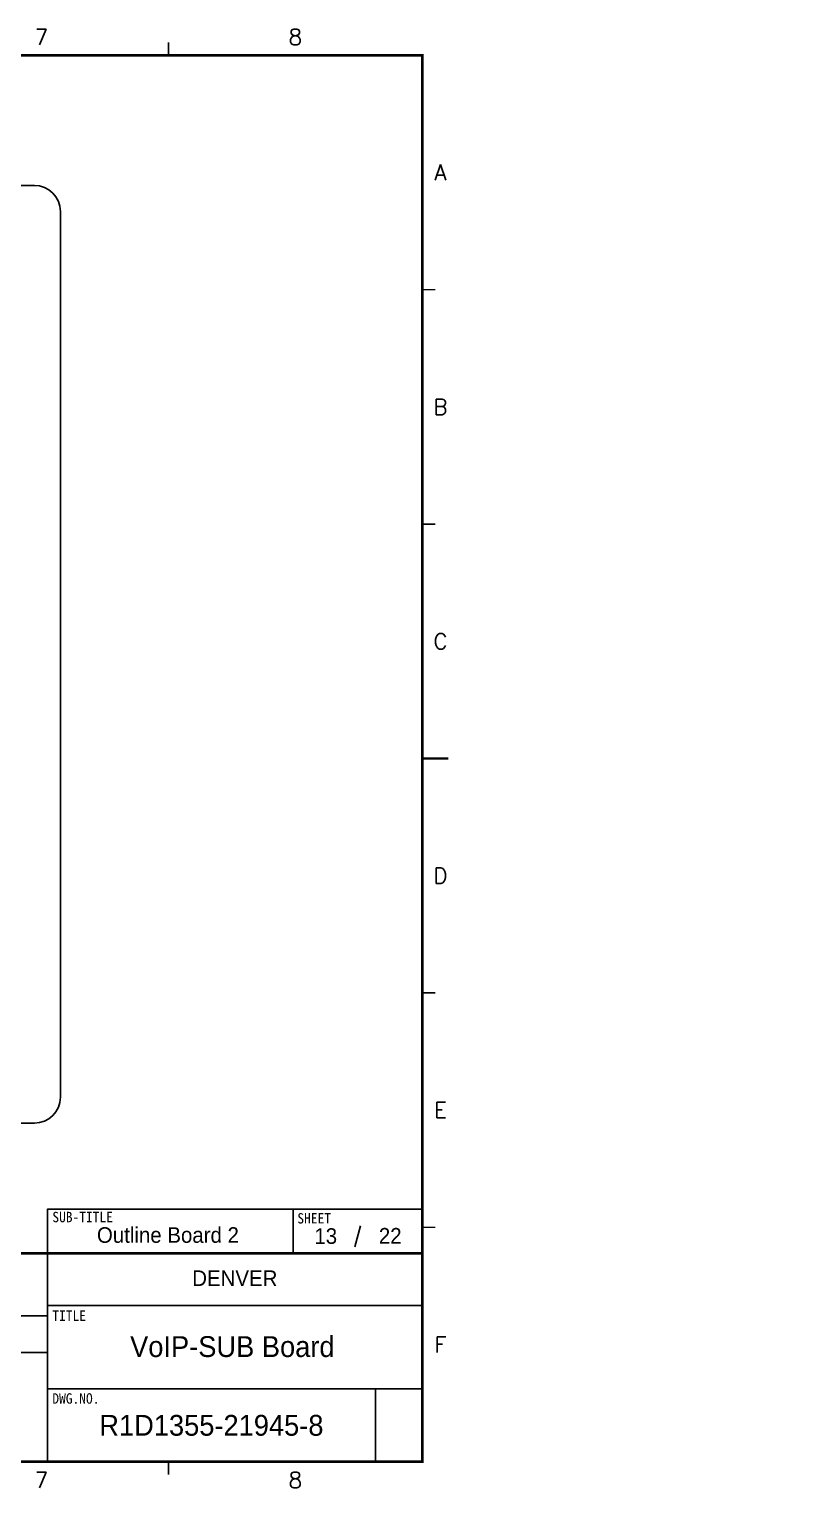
# Model space of a CAD drawing. Extents: x 295 to 953, y 10 to 290.
# Drawn here: x 806.5 to 952.6, y 10 to 290 of the extents above; entities that cross this region are included whole.
import ezdxf
from ezdxf.enums import TextEntityAlignment as Align

# ---------------------------------------------------------------- set-up
doc = ezdxf.new("R2010")
doc.units = 0
doc.header["$LTSCALE"] = 5
doc.header["$MEASUREMENT"] = 0
doc.layers.get('0').update_dxf_attribs({"linetype": 'CONTINUOUS', "lineweight": 25})
for name, color, linetype in [('22_S-SILK_GBR', 12, 'CONTINUOUS'), ('SHEET', 3, 'CONTINUOUS'), ('문자', 4, 'CONTINUOUS'), ('테두리', 3, 'CONTINUOUS')]:
    doc.layers.add(name, color=color, linetype=linetype)
doc.layers.add('4', color=4, linetype='CONTINUOUS', lineweight=18)
doc.layers.add('6', color=6, linetype='CONTINUOUS', lineweight=13)
doc.styles.get("Standard").update_dxf_attribs({"font": 'simplex.shx'})
doc.styles.add('굴림', font='')
doc.styles.add('굴림체', font='')
doc.styles.get('굴림').set_extended_font_data('Gulim')
doc.styles.get('굴림체').set_extended_font_data('GulimChe')

# ---------------------------------------------------------------- blocks, each defined once
blk = doc.blocks.new('C')
at = {"layer": 'SHEET'}
for p, q in [((393.14, 60.3), (392.07, 56.28)), ((333, 55), (333, 15)), ((405, 45), (333, 45)), ((333, 43), (247, 43)), ((333, 36), (247, 36)), ((405, 29), (333, 29)), ((396, 29), (396, 15))]:
    blk.add_line(p, q, dxfattribs=at)
for points in [[(333, 55), (380.19, 55), (380.19, 63.49), (333, 63.49)], [(380.19, 55), (405, 55), (405, 63.49), (380.19, 63.49)]]:
    blk.add_lwpolyline(points, close=True, dxfattribs=at)
at = {"layer": '테두리'}
blk.add_line((405, 285), (405, 15), dxfattribs=at)
for points, const_width in [([(356.25, 287.5), (356.25, 285)], 0.3), ([(15, 285), (15, 15), (405, 15), (405, 285), (15, 285)], 0.5), ([(407.5, 240), (405, 240)], 0.3), ([(407.5, 195), (405, 195)], 0.3), ([(410, 150), (405, 150)], 0.5), ([(407.5, 105), (405, 105)], 0.3), ([(407.5, 60), (405, 60)], 0.3), ([(15, 55), (405, 55)], 0.5), ([(356.25, 12.5), (356.25, 15)], 0.3)]:
    blk.add_lwpolyline(points, dxfattribs=dict(at, const_width=const_width))
at = {"layer": '문자'}
for s, p in [('7', (331.88, 288.5)), ('8', (380.62, 288.5)), ('A', (408.5, 262.5)), ('B', (408.5, 217.5)), ('C', (408.5, 172.5)), ('D', (408.5, 127.5)), ('E', (408.5, 82.5)), ('F', (408.5, 37.5)), ('7', (331.88, 11.5)), ('8', (380.62, 11.5))]:
    blk.add_text(s, height=3, dxfattribs=at).set_placement(p, align=Align.MIDDLE)
at = {"layer": '문자', "style": '굴림체'}
for s, p in [('SUB-TITLE', (339.77, 61.98)), ('SHEET', (384.24, 61.74))]:
    blk.add_text(s, height=2, dxfattribs=at).set_placement(p, align=Align.MIDDLE_CENTER)
for s, p in [('TITLE', (333.95, 42.05)), ('DWG.NO.', (333.95, 26.15))]:
    blk.add_text(s, height=2, dxfattribs=at).set_placement(p)

msp = doc.modelspace()

# ---------------------------------------------------------------- linework, layer by layer
at = {"layer": '22_S-SILK_GBR', "color": 7}
for p, q in [((557.48, 260), (807.48, 260)), ((812.48, 85), (812.48, 255)), ((807.48, 80), (557.48, 80))]:
    msp.add_line(p, q, dxfattribs=at)
for centre, start, end in [((807.48, 255), 360, 90), ((807.48, 85), 270, 0)]:
    msp.add_arc(centre, 5, start, end, dxfattribs=at)

# ---------------------------------------------------------------- block references
msp.add_blockref('C', (476.98, 0))

# ---------------------------------------------------------------- texts
at = {"layer": '4', "style": '굴림'}
for s, p in [('Outline Board 2', (833.13, 58.53)), ('13', (863.44, 58.33)), ('22', (875.83, 58.38)), ('DENVER', (845.98, 50.24))]:
    msp.add_text(s, height=3, dxfattribs=at).set_placement(p, align=Align.MIDDLE_CENTER)
at = {"layer": '6', "color": 4, "char_height": 3, "attachment_point": 4, "style": '굴림체'}
for insert, width in [((905.28, 137.42), 36.962), ((952.58, 106.26), 52.2944), ((952.58, 102.14), 52.2944)]:
    msp.add_mtext('{\\f굴림|b0|i0|c129;\\C7;', dxfattribs=dict(at, insert=insert, width=width))
at = {"layer": '문자', "style": '굴림'}
for s, p in [('VoIP-SUB Board', (845.5, 37.11)), ('R1D1355-21945-8', (841.48, 22))]:
    msp.add_text(s, height=4, dxfattribs=at).set_placement(p, align=Align.MIDDLE_CENTER)

doc.saveas('drawing.dxf')
